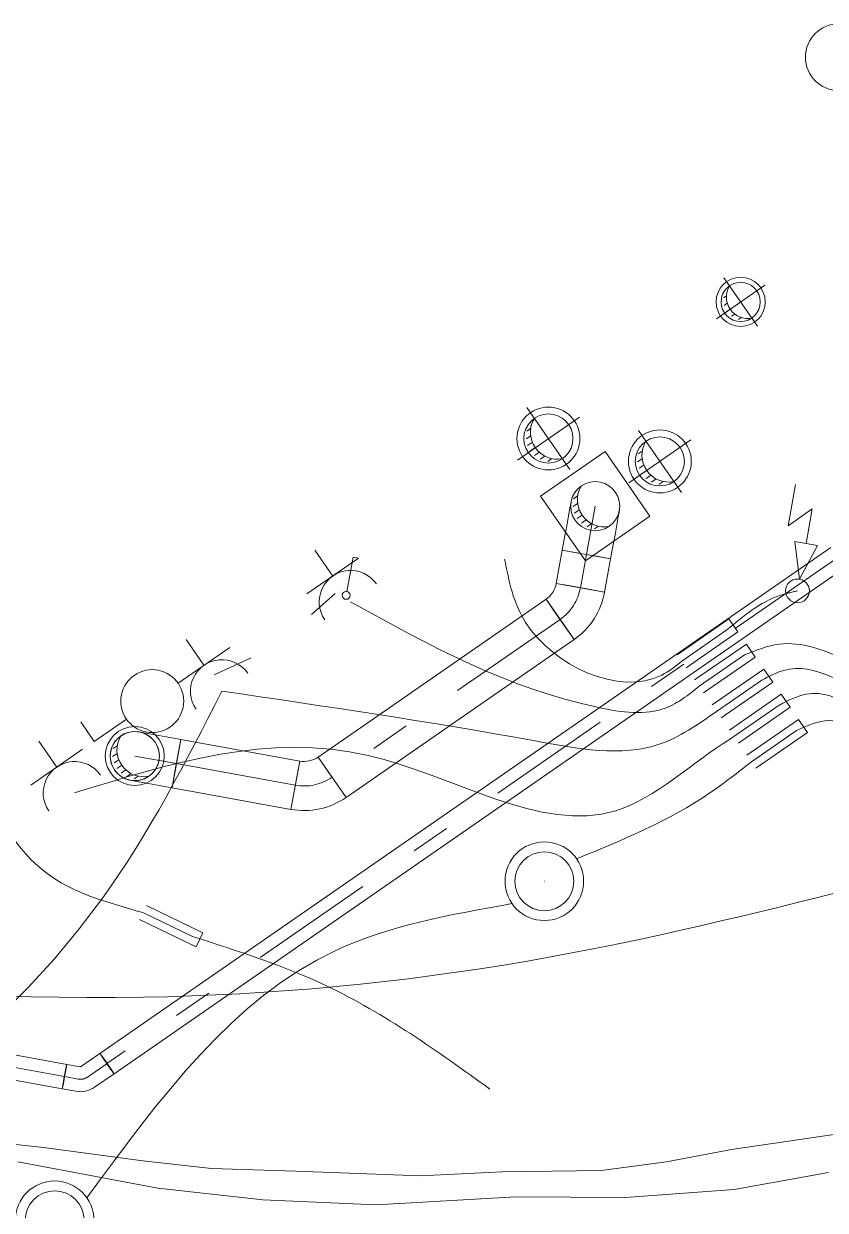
# Model space of a CAD drawing. Header units: metres. Extents: x 2747662.9 to 2747731.3, y 1250221.9 to 1250283.3.
# Drawn here: x 2747678.503 to 2747680.542, y 1250229.775 to 1250232.795 of the extents above; entities that cross this region are included whole.
import ezdxf

# ---------------------------------------------------------------- set-up
doc = ezdxf.new("R2010")
doc.units = ezdxf.units.M
doc.header["$MEASUREMENT"] = 0
for name, pattern in [('EL_Boden', [900, 600, -300]), ('EL_Hohldecke', [1500, 600, -300, 0, -300, 0, -300]), ('STRICHPUNKT2-A0PKHS6Z00', [0.635, 0.3175, -0.15875, 0, -0.15875]), ('STRICHPUNKT2-A0PKHS7900', [0.635, 0.3175, -0.15875, 0, -0.15875]), ('STRICHPUNKT2-A0PKHS8H00', [0.635, 0.3175, -0.15875, 0, -0.15875])]:
    doc.linetypes.add(name, pattern=pattern)
for name, color, linetype in [('___deckendurchbruch', 7, 'Continuous'), ('___elektro', 7, 'Continuous'), ('___lueftung', 7, 'Continuous'), ('___sanitär', 7, 'Continuous')]:
    doc.layers.add(name, color=color, linetype=linetype)

msp = doc.modelspace()

# ---------------------------------------------------------------- linework, layer by layer
at = {"color": 30, "linetype": 'Continuous', "lineweight": 0, "true_color": 0xff8d1c}
for p, q in [((2747680.2969, 1250231.2797), (2747680.1653, 1250231.1886)), ((2747680.3196, 1250231.2468), (2747680.2969, 1250231.2797)), ((2747680.1767, 1250231.1722), (2747680.2918, 1250231.2519)), ((2747680.1881, 1250231.1557), (2747680.3196, 1250231.2468)), ((2747680.2096, 1250231.1247), (2747680.3411, 1250231.2158)), ((2747680.3411, 1250231.2158), (2747680.3639, 1250231.1829)), ((2747680.221, 1250231.1083), (2747680.3361, 1250231.188)), ((2747680.3639, 1250231.1829), (2747680.2324, 1250231.0918)), ((2747680.1767, 1250231.1722), (2747680.1767, 1250231.1722)), ((2747680.2539, 1250231.0608), (2747680.3854, 1250231.1519)), ((2747680.3854, 1250231.1519), (2747680.4082, 1250231.119)), ((2747680.2653, 1250231.0443), (2747680.3804, 1250231.124)), ((2747680.4082, 1250231.119), (2747680.2767, 1250231.0279)), ((2747680.221, 1250231.1083), (2747680.221, 1250231.1083)), ((2747680.2982, 1250230.9968), (2747680.4297, 1250231.088)), ((2747680.4297, 1250231.088), (2747680.4525, 1250231.0551)), ((2747680.3096, 1250230.9804), (2747680.4246, 1250231.0601)), ((2747680.4525, 1250231.0551), (2747680.3209, 1250230.964)), ((2747680.2653, 1250231.0443), (2747680.2653, 1250231.0443)), ((2747680.3424, 1250230.9329), (2747680.474, 1250231.024)), ((2747680.474, 1250231.024), (2747680.4968, 1250230.9911)), ((2747680.3538, 1250230.9165), (2747680.4689, 1250230.9962)), ((2747680.3096, 1250230.9804), (2747680.3096, 1250230.9804)), ((2747680.4968, 1250230.9911), (2747680.3652, 1250230.9)), ((2747680.3538, 1250230.9165), (2747680.3538, 1250230.9165)), ((2747678.9589, 1250230.4809), (2747678.8149, 1250230.5506)), ((2747678.7975, 1250230.5147), (2747678.9414, 1250230.4449)), ((2747678.8062, 1250230.5326), (2747678.9322, 1250230.4716)), ((2747678.8062, 1250230.5326), (2747678.8062, 1250230.5326)), ((2747678.9414, 1250230.4449), (2747678.9589, 1250230.4809))]:
    msp.add_line(p, q, dxfattribs=at)
for points, knots in [([(2747680.1768, 1250231.172), (2747680.1604, 1250231.1591), (2747680.1441, 1250231.1461), (2747680.126, 1250231.1369), (2747680.0176, 1250231.0815), (2747679.8489, 1250231.1618), (2747679.7797, 1250231.2706), (2747679.748, 1250231.3204), (2747679.7372, 1250231.3761), (2747679.7263, 1250231.4318)], [0, 0, 0, 0, 1, 1, 1, 2, 2, 2, 3, 3, 3, 3]), ([(2747681.6185, 1250230.7308), (2747681.5058, 1250230.694), (2747681.3932, 1250230.6572), (2747681.2906, 1250230.6782), (2747681.1876, 1250230.6993), (2747681.0947, 1250230.7788), (2747681.0087, 1250230.8565), (2747680.8736, 1250230.9786), (2747680.7555, 1250231.0966), (2747680.593, 1250231.1751), (2747680.5393, 1250231.201), (2747680.4807, 1250231.2226), (2747680.4247, 1250231.2157), (2747680.3947, 1250231.2119), (2747680.3654, 1250231.1999), (2747680.3361, 1250231.188)], [0, 0, 0, 0, 1, 1, 1, 2, 2, 2, 3, 3, 3, 4, 4, 4, 5, 5, 5, 5]), ([(2747681.637, 1250230.7041), (2747681.5223, 1250230.664), (2747681.4076, 1250230.6239), (2747681.2975, 1250230.639), (2747681.1829, 1250230.6547), (2747681.0733, 1250230.7301), (2747680.9789, 1250230.8061), (2747680.874, 1250230.8904), (2747680.7877, 1250230.9754), (2747680.6716, 1250231.0615), (2747680.5988, 1250231.1155), (2747680.5142, 1250231.17), (2747680.4366, 1250231.1488), (2747680.4176, 1250231.1436), (2747680.399, 1250231.1338), (2747680.3804, 1250231.124)], [0, 0, 0, 0, 1, 1, 1, 2, 2, 2, 3, 3, 3, 4, 4, 4, 5, 5, 5, 5]), ([(2747681.6526, 1250230.6815), (2747681.5108, 1250230.6266), (2747681.3689, 1250230.5717), (2747681.2356, 1250230.5986), (2747681.1258, 1250230.6208), (2747681.0218, 1250230.6985), (2747680.9315, 1250230.7721), (2747680.8591, 1250230.8312), (2747680.7955, 1250230.8877), (2747680.7215, 1250230.9586), (2747680.6526, 1250231.0247), (2747680.5747, 1250231.1034), (2747680.4942, 1250231.0886), (2747680.4713, 1250231.0843), (2747680.4481, 1250231.0725), (2747680.425, 1250231.0607)], [0, 0, 0, 0, 1, 1, 1, 2, 2, 2, 3, 3, 3, 4, 4, 4, 5, 5, 5, 5]), ([(2747681.664, 1250230.6651), (2747681.5146, 1250230.6044), (2747681.3652, 1250230.5438), (2747681.2287, 1250230.555), (2747681.031, 1250230.5712), (2747680.8603, 1250230.7379), (2747680.6923, 1250230.9222), (2747680.6478, 1250230.9711), (2747680.6034, 1250231.0213), (2747680.551, 1250231.0212), (2747680.5249, 1250231.0212), (2747680.4969, 1250231.0087), (2747680.4689, 1250230.9962)], [0, 0, 0, 0, 1, 1, 1, 2, 2, 2, 3, 3, 3, 4, 4, 4, 4]), ([(2747678.9322, 1250230.4716), (2747679.0485, 1250230.4345), (2747679.1649, 1250230.3974), (2747679.274, 1250230.3456), (2747679.4211, 1250230.2759), (2747679.555, 1250230.1795), (2747679.6889, 1250230.0831)], [0, 0, 0, 0, 1, 1, 1, 2, 2, 2, 2])]:
    msp.add_open_spline(points, degree=3, knots=knots, dxfattribs=at)
at = {"color": 30, "linetype": 'EL_Hohldecke', "lineweight": 0, "true_color": 0xff8d1c}
for points, knots in [([(2747680.471, 1250231.3511), (2747680.456, 1250231.3477), (2747680.4409, 1250231.3444), (2747680.4265, 1250231.3395), (2747680.3762, 1250231.3225), (2747680.334, 1250231.2872), (2747680.2918, 1250231.2519)], [0, 0, 0, 0, 1, 1, 1, 2, 2, 2, 2]), ([(2747680.221, 1250231.1083), (2747680.1937, 1250231.0865), (2747680.1664, 1250231.0648), (2747680.1357, 1250231.0531), (2747680.0844, 1250231.0335), (2747680.0238, 1250231.042), (2747679.9655, 1250231.0543), (2747679.7305, 1250231.1037), (2747679.5325, 1250231.2135), (2747679.3345, 1250231.3232)], [0, 0, 0, 0, 1, 1, 1, 2, 2, 2, 3, 3, 3, 3]), ([(2747680.2653, 1250231.0443), (2747680.2181, 1250231.0114), (2747680.1709, 1250230.9784), (2747680.1196, 1250230.9609), (2747680.0232, 1250230.9279), (2747679.9124, 1250230.9495), (2747679.8041, 1250230.9693), (2747679.5272, 1250231.0197), (2747679.2671, 1250231.0579), (2747679.007, 1250231.096)], [0, 0, 0, 0, 1, 1, 1, 2, 2, 2, 3, 3, 3, 3]), ([(2747678.6325, 1250230.8369), (2747678.8791, 1250230.9138), (2747679.1256, 1250230.9907), (2747679.3789, 1250230.9324), (2747679.5961, 1250230.8824), (2747679.8183, 1250230.733), (2747680.0087, 1250230.7918), (2747680.1103, 1250230.8232), (2747680.2028, 1250230.9138), (2747680.3004, 1250230.9747), (2747680.3034, 1250230.9766), (2747680.3065, 1250230.9785), (2747680.3096, 1250230.9804)], [0, 0, 0, 0, 1, 1, 1, 2, 2, 2, 3, 3, 3, 4, 4, 4, 4]), ([(2747680.3538, 1250230.9165), (2747680.3193, 1250230.8891), (2747680.2847, 1250230.8617), (2747680.2484, 1250230.837), (2747680.1446, 1250230.7662), (2747680.027, 1250230.7177), (2747679.9094, 1250230.6692)], [0, 0, 0, 0, 1, 1, 1, 2, 2, 2, 2]), ([(2747678.39, 1250230.8636), (2747678.4379, 1250230.7772), (2747678.4858, 1250230.6908), (2747678.5579, 1250230.6352), (2747678.6262, 1250230.5826), (2747678.7162, 1250230.5576), (2747678.8062, 1250230.5326)], [0, 0, 0, 0, 1, 1, 1, 2, 2, 2, 2]), ([(2747679.745, 1250230.5553), (2747679.5888, 1250230.5275), (2747679.4325, 1250230.4996), (2747679.2967, 1250230.4362), (2747679.0352, 1250230.3141), (2747678.8495, 1250230.0602), (2747678.6638, 1250229.8063)], [0, 0, 0, 0, 1, 1, 1, 2, 2, 2, 2]), ([(2747679.745, 1250230.5553), (2747679.5888, 1250230.5275), (2747679.4325, 1250230.4996), (2747679.2967, 1250230.4362), (2747679.0352, 1250230.3141), (2747678.8495, 1250230.0602), (2747678.6638, 1250229.8063)], [0, 0, 0, 0, 1, 1, 1, 2, 2, 2, 2])]:
    msp.add_open_spline(points, degree=3, knots=knots, dxfattribs=at)
at = {"color": 30, "linetype": 'EL_Boden', "lineweight": 0, "true_color": 0xff8d1c}
for points, knots in [([(2747679.007, 1250231.096), (2747678.9145, 1250230.915), (2747678.822, 1250230.734), (2747678.7035, 1250230.5692), (2747678.3979, 1250230.1438), (2747677.9195, 1250229.826), (2747677.4146, 1250229.6744), (2747677.2001, 1250229.6099), (2747676.9809, 1250229.5755), (2747676.7617, 1250229.541)], [0, 0, 0, 0, 1, 1, 1, 2, 2, 2, 3, 3, 3, 3]), ([(2747681.2757, 1250230.8955), (2747681.178, 1250230.8295), (2747681.0804, 1250230.7636), (2747680.9751, 1250230.7141), (2747680.8479, 1250230.6542), (2747680.7096, 1250230.6183), (2747680.5717, 1250230.5834), (2747680.3096, 1250230.5171), (2747680.0491, 1250230.4549), (2747679.7847, 1250230.4092), (2747679.4627, 1250230.3536), (2747679.1348, 1250230.3225), (2747678.8075, 1250230.3171), (2747678.4253, 1250230.3107), (2747678.044, 1250230.3394), (2747677.6626, 1250230.368)], [0, 0, 0, 0, 1, 1, 1, 2, 2, 2, 3, 3, 3, 4, 4, 4, 5, 5, 5, 5])]:
    msp.add_open_spline(points, degree=3, knots=knots, dxfattribs=at)
at = {"layer": '___deckendurchbruch', "color": 215, "linetype": 'STRICHPUNKT2-A0PKHS6Z00', "lineweight": 0, "true_color": 0xa44f91}
for p, q in [((2747680.3694, 1250232.0248), (2747680.2839, 1250232.1481)), ((2747680.265, 1250232.0438), (2747680.3883, 1250232.1292)), ((2747679.8922, 1250231.66), (2747679.7828, 1250231.8178)), ((2747679.7586, 1250231.6842), (2747679.9164, 1250231.7936)), ((2747680.1758, 1250231.6018), (2747680.0665, 1250231.7596)), ((2747680.0422, 1250231.626), (2747680.2001, 1250231.7354))]:
    msp.add_line(p, q, dxfattribs=at)
at = {"layer": '___deckendurchbruch', "color": 215, "linetype": 'Continuous', "lineweight": 0, "true_color": 0xa44f91}
for centre, radius in [((2747680.3266, 1250232.0865), 0.0625), ((2747679.8375, 1250231.7389), 0.08), ((2747680.1211, 1250231.6807), 0.08)]:
    msp.add_circle(centre, radius, dxfattribs=at)
at = {"layer": '___elektro', "color": 30, "linetype": 'Continuous', "lineweight": 0, "true_color": 0xff8d1c}
for p, q in [((2747680.5279, 1250232.7794), (2747680.5279, 1250232.7794)), ((2747680.5064, 1250232.6611), (2747680.5065, 1250232.6611)), ((2747680.4473, 1250231.5171), (2747680.4662, 1250231.6215)), ((2747680.5089, 1250231.5598), (2747680.4473, 1250231.5171)), ((2747680.4929, 1250231.4717), (2747680.5089, 1250231.5598)), ((2747680.5218, 1250231.4665), (2747680.4641, 1250231.477)), ((2747680.4765, 1250231.3809), (2747680.4641, 1250231.477)), ((2747679.2434, 1250231.4547), (2747679.2435, 1250231.4548)), ((2747679.2434, 1250231.4547), (2747679.2435, 1250231.4548)), ((2747679.2434, 1250231.4547), (2747679.2435, 1250231.4548)), ((2747679.2434, 1250231.4547), (2747679.2435, 1250231.4548)), ((2747679.289, 1250231.389), (2747679.2434, 1250231.4547)), ((2747680.4765, 1250231.3809), (2747680.5218, 1250231.4665)), ((2747679.3548, 1250231.4345), (2747679.2232, 1250231.3434)), ((2747679.3249, 1250231.3495), (2747679.3408, 1250231.4371)), ((2747679.3408, 1250231.4371), (2747679.3548, 1250231.4345)), ((2747679.2953, 1250231.3447), (2747679.2353, 1250231.2909)), ((2747680.471, 1250231.3511), (2747680.4711, 1250231.3511)), ((2747678.8957, 1250231.1162), (2747679.0272, 1250231.2073)), ((2747678.9159, 1250231.2275), (2747678.9159, 1250231.2276)), ((2747678.9159, 1250231.2275), (2747678.9159, 1250231.2276)), ((2747678.9614, 1250231.1618), (2747678.9159, 1250231.2275)), ((2747679.0817, 1250231.1812), (2747678.9875, 1250231.1373)), ((2747678.9614, 1250231.1618), (2747678.9615, 1250231.1618)), ((2747678.7843, 1250231.1364), (2747678.7844, 1250231.1364)), ((2747678.8957, 1250231.1162), (2747678.8957, 1250231.1162)), ((2747678.7641, 1250231.0251), (2747678.6819, 1250230.9682)), ((2747678.7641, 1250231.0251), (2747678.7642, 1250231.0251)), ((2747678.6819, 1250230.9682), (2747678.6478, 1250231.0175)), ((2747678.8755, 1250231.0049), (2747678.8755, 1250231.0049)), ((2747678.5869, 1250230.9027), (2747678.5414, 1250230.9685)), ((2747678.5414, 1250230.9685), (2747678.5414, 1250230.9685)), ((2747678.5414, 1250230.9685), (2747678.5414, 1250230.9685)), ((2747678.6527, 1250230.9482), (2747678.5212, 1250230.8571)), ((2747679.7703, 1250230.6945), (2747679.7703, 1250230.6945)), ((2747679.9094, 1250230.6692), (2747679.9095, 1250230.6692)), ((2747679.9094, 1250230.6692), (2747679.9095, 1250230.6692)), ((2747679.8272, 1250230.6123), (2747679.8273, 1250230.6123)), ((2747679.745, 1250230.5553), (2747679.7451, 1250230.5553)), ((2747679.8842, 1250230.53), (2747679.8842, 1250230.5301)), ((2747678.5246, 1250229.8316), (2747678.5247, 1250229.8316)), ((2747678.6638, 1250229.8063), (2747678.6638, 1250229.8064)), ((2747678.6638, 1250229.8063), (2747678.6638, 1250229.8064))]:
    msp.add_line(p, q, dxfattribs=at)
for centre, radius in [((2747680.5763, 1250232.7095), 0.085), ((2747680.471, 1250231.3511), 0.0303), ((2747679.3232, 1250231.3397), 0.01), ((2747678.8299, 1250231.0707), 0.08), ((2747679.8272, 1250230.6123), 0.1), ((2747679.8272, 1250230.6123), 0.075), ((2747678.5816, 1250229.7494), 0.1), ((2747678.5816, 1250229.7494), 0.075)]:
    msp.add_circle(centre, radius, dxfattribs=at)
for centre in [(2747679.3345, 1250231.3232), (2747679.007, 1250231.096), (2747678.6325, 1250230.8369)]:
    msp.add_arc(centre, 0.08, 34.7099, 214.7099, dxfattribs=at)
at = {"layer": '___lueftung', "color": 152, "linetype": 'Continuous', "lineweight": 0, "true_color": 0x0365dd}
for p, q in [((2747680.2832, 1250232.0969), (2747680.2903, 1250232.1018)), ((2747680.2846, 1250232.0776), (2747680.2926, 1250232.0831)), ((2747680.3266, 1250232.0865), (2747680.3267, 1250232.0865)), ((2747680.2917, 1250232.0623), (2747680.2999, 1250232.068)), ((2747680.3036, 1250232.0502), (2747680.3116, 1250232.0557)), ((2747680.3212, 1250232.0421), (2747680.3282, 1250232.047)), ((2747679.7826, 1250231.7579), (2747679.7927, 1250231.7649)), ((2747679.781, 1250231.7378), (2747679.7925, 1250231.7458)), ((2747679.7846, 1250231.7213), (2747679.7967, 1250231.7297)), ((2747679.8375, 1250231.7389), (2747679.8376, 1250231.7389)), ((2747679.7919, 1250231.7073), (2747679.8041, 1250231.7158)), ((2747679.8024, 1250231.6956), (2747679.8145, 1250231.704)), ((2747679.8166, 1250231.6864), (2747679.8281, 1250231.6944)), ((2747679.8176, 1250231.5921), (2747679.982, 1250231.706)), ((2747679.982, 1250231.706), (2747679.8176, 1250231.5921)), ((2747679.836, 1250231.6808), (2747679.8461, 1250231.6878)), ((2747679.982, 1250231.706), (2747680.0959, 1250231.5415)), ((2747679.982, 1250231.706), (2747680.0959, 1250231.5415)), ((2747679.982, 1250231.706), (2747679.982, 1250231.706)), ((2747680.0662, 1250231.6997), (2747680.0763, 1250231.7067)), ((2747680.0646, 1250231.6796), (2747680.0762, 1250231.6875)), ((2747680.0683, 1250231.6631), (2747680.0803, 1250231.6714)), ((2747680.1211, 1250231.6807), (2747680.1212, 1250231.6807)), ((2747680.0755, 1250231.6491), (2747680.0877, 1250231.6576)), ((2747680.0861, 1250231.6374), (2747680.0981, 1250231.6457)), ((2747680.1002, 1250231.6282), (2747680.1117, 1250231.6362)), ((2747680.1196, 1250231.6226), (2747680.1297, 1250231.6296)), ((2747679.8176, 1250231.5921), (2747679.9315, 1250231.4277)), ((2747679.8176, 1250231.5921), (2747679.9315, 1250231.4277)), ((2747679.8176, 1250231.5921), (2747679.8176, 1250231.5921)), ((2747679.8922, 1250231.5615), (2747679.8945, 1250231.5738)), ((2747679.8945, 1250231.5738), (2747679.8952, 1250231.578)), ((2747679.9002, 1250231.5657), (2747679.9117, 1250231.5737)), ((2747679.9018, 1250231.5858), (2747679.9119, 1250231.5928)), ((2747679.8841, 1250231.5165), (2747679.8887, 1250231.5419)), ((2747679.8887, 1250231.5419), (2747679.8922, 1250231.5615)), ((2747679.9039, 1250231.5492), (2747679.9159, 1250231.5575)), ((2747679.9111, 1250231.5352), (2747679.9233, 1250231.5437)), ((2747679.9315, 1250231.4277), (2747680.0959, 1250231.5415)), ((2747680.0959, 1250231.5415), (2747679.9315, 1250231.4277)), ((2747680.0117, 1250231.5196), (2747680.0152, 1250231.5392)), ((2747680.0152, 1250231.5392), (2747680.0175, 1250231.5514)), ((2747680.0175, 1250231.5514), (2747680.0182, 1250231.5556)), ((2747680.0959, 1250231.5415), (2747680.0959, 1250231.5416)), ((2747679.8787, 1250231.4868), (2747679.8841, 1250231.5165)), ((2747679.9217, 1250231.5235), (2747679.9337, 1250231.5319)), ((2747679.9358, 1250231.5143), (2747679.9473, 1250231.5223)), ((2747679.9552, 1250231.5087), (2747679.9653, 1250231.5157)), ((2747680.0071, 1250231.4941), (2747680.0117, 1250231.5196)), ((2747679.8729, 1250231.455), (2747679.8787, 1250231.4868)), ((2747680.0017, 1250231.4645), (2747680.0071, 1250231.4941)), ((2747679.8729, 1250231.455), (2747679.8575, 1250231.3702)), ((2747679.8729, 1250231.455), (2747679.9959, 1250231.4326)), ((2747679.9089, 1250231.4484), (2747679.8729, 1250231.455)), ((2747679.9599, 1250231.4392), (2747679.9089, 1250231.4484)), ((2747679.9959, 1250231.4326), (2747680.0017, 1250231.4645)), ((2747679.9315, 1250231.4277), (2747679.9315, 1250231.4277)), ((2747679.9959, 1250231.4326), (2747679.9599, 1250231.4392)), ((2747679.9805, 1250231.3478), (2747679.9959, 1250231.4326)), ((2747679.8935, 1250231.3636), (2747679.8575, 1250231.3702)), ((2747679.9805, 1250231.3478), (2747679.8575, 1250231.3702)), ((2747679.9445, 1250231.3544), (2747679.8935, 1250231.3636)), ((2747679.8316, 1250231.33), (2747679.2517, 1250230.9283)), ((2747679.9028, 1250231.2272), (2747679.8316, 1250231.33)), ((2747679.8316, 1250231.33), (2747679.8524, 1250231.2999)), ((2747679.9805, 1250231.3478), (2747679.9445, 1250231.3544)), ((2747679.8524, 1250231.2999), (2747679.8819, 1250231.2573)), ((2747679.8819, 1250231.2573), (2747679.9028, 1250231.2272)), ((2747679.3229, 1250230.8255), (2747679.9028, 1250231.2272)), ((2747678.7905, 1250230.9934), (2747678.9025, 1250230.9731)), ((2747678.7305, 1250230.9604), (2747678.7358, 1250230.9686)), ((2747678.7358, 1250230.9686), (2747678.7305, 1250230.9604)), ((2747678.7358, 1250230.9686), (2747678.7423, 1250230.9759)), ((2747678.7423, 1250230.9759), (2747678.7358, 1250230.9686)), ((2747678.7423, 1250230.9759), (2747678.7499, 1250230.9821)), ((2747678.7499, 1250230.9821), (2747678.7423, 1250230.9759)), ((2747678.7499, 1250230.9821), (2747678.7584, 1250230.9871)), ((2747678.7584, 1250230.9871), (2747678.7499, 1250230.9821)), ((2747678.7584, 1250230.9871), (2747678.7676, 1250230.9906)), ((2747678.7676, 1250230.9906), (2747678.7584, 1250230.9871)), ((2747678.7676, 1250230.9906), (2747678.7771, 1250230.9927)), ((2747678.7771, 1250230.9927), (2747678.7676, 1250230.9906)), ((2747678.7771, 1250230.9927), (2747678.7869, 1250230.9932)), ((2747678.7869, 1250230.9932), (2747678.7771, 1250230.9927)), ((2747678.7869, 1250230.9932), (2747678.7967, 1250230.9923)), ((2747678.7967, 1250230.9923), (2747678.7869, 1250230.9932)), ((2747678.7967, 1250230.9923), (2747678.8062, 1250230.9898)), ((2747678.8062, 1250230.9898), (2747678.7967, 1250230.9923)), ((2747678.8062, 1250230.9898), (2747678.8152, 1250230.9858)), ((2747678.8152, 1250230.9858), (2747678.8062, 1250230.9898)), ((2747678.8152, 1250230.9858), (2747678.8234, 1250230.9805)), ((2747678.8234, 1250230.9805), (2747678.8152, 1250230.9858)), ((2747678.8234, 1250230.9805), (2747678.8307, 1250230.9739)), ((2747678.8307, 1250230.9739), (2747678.8234, 1250230.9805)), ((2747678.8307, 1250230.9739), (2747678.8369, 1250230.9663)), ((2747678.8369, 1250230.9663), (2747678.8307, 1250230.9739)), ((2747678.8369, 1250230.9663), (2747678.8418, 1250230.9579)), ((2747678.8418, 1250230.9579), (2747678.8369, 1250230.9663)), ((2747678.8801, 1250230.8501), (2747678.9025, 1250230.9731)), ((2747678.9025, 1250230.9731), (2747678.8959, 1250230.937)), ((2747679.2049, 1250230.9181), (2747678.9025, 1250230.9731)), ((2747678.723, 1250230.9322), (2747678.724, 1250230.9419)), ((2747678.724, 1250230.9419), (2747678.723, 1250230.9322)), ((2747678.724, 1250230.9419), (2747678.7265, 1250230.9514)), ((2747678.7265, 1250230.9514), (2747678.724, 1250230.9419)), ((2747678.7265, 1250230.9514), (2747678.7305, 1250230.9604)), ((2747678.7305, 1250230.9604), (2747678.7265, 1250230.9514)), ((2747678.729, 1250230.9296), (2747678.7406, 1250230.9376)), ((2747678.7306, 1250230.9498), (2747678.7407, 1250230.9567)), ((2747678.8418, 1250230.9579), (2747678.8454, 1250230.9487)), ((2747678.8454, 1250230.9487), (2747678.8418, 1250230.9579)), ((2747678.8454, 1250230.9487), (2747678.8475, 1250230.9391)), ((2747678.8475, 1250230.9391), (2747678.8454, 1250230.9487)), ((2747678.8475, 1250230.9391), (2747678.848, 1250230.9294)), ((2747678.848, 1250230.9294), (2747678.8475, 1250230.9391)), ((2747678.8959, 1250230.937), (2747678.8867, 1250230.8861)), ((2747678.7236, 1250230.9224), (2747678.723, 1250230.9322)), ((2747678.723, 1250230.9322), (2747678.7236, 1250230.9224)), ((2747678.7257, 1250230.9128), (2747678.7236, 1250230.9224)), ((2747678.7236, 1250230.9224), (2747678.7257, 1250230.9128)), ((2747678.7292, 1250230.9036), (2747678.7257, 1250230.9128)), ((2747678.7257, 1250230.9128), (2747678.7292, 1250230.9036)), ((2747678.7342, 1250230.8952), (2747678.7292, 1250230.9036)), ((2747678.7292, 1250230.9036), (2747678.7342, 1250230.8952)), ((2747678.7327, 1250230.9132), (2747678.7447, 1250230.9215)), ((2747678.7399, 1250230.8992), (2747678.7521, 1250230.9076)), ((2747678.7855, 1250230.9308), (2747678.7856, 1250230.9308)), ((2747678.7855, 1250230.9308), (2747678.7856, 1250230.9308)), ((2747678.8445, 1250230.9101), (2747678.8406, 1250230.9011)), ((2747678.8406, 1250230.9011), (2747678.8445, 1250230.9101)), ((2747678.847, 1250230.9196), (2747678.8445, 1250230.9101)), ((2747678.8445, 1250230.9101), (2747678.847, 1250230.9196)), ((2747678.848, 1250230.9294), (2747678.847, 1250230.9196)), ((2747678.847, 1250230.9196), (2747678.848, 1250230.9294)), ((2747679.1826, 1250230.7951), (2747679.2049, 1250230.9181)), ((2747679.2049, 1250230.9181), (2747679.1984, 1250230.8821)), ((2747679.3229, 1250230.8255), (2747679.2517, 1250230.9283)), ((2747679.2517, 1250230.9283), (2747679.2725, 1250230.8982)), ((2747678.7404, 1250230.8876), (2747678.7342, 1250230.8952)), ((2747678.7342, 1250230.8952), (2747678.7404, 1250230.8876)), ((2747678.7477, 1250230.881), (2747678.7404, 1250230.8876)), ((2747678.7404, 1250230.8876), (2747678.7477, 1250230.881)), ((2747678.7559, 1250230.8757), (2747678.7477, 1250230.881)), ((2747678.7477, 1250230.881), (2747678.7559, 1250230.8757)), ((2747678.7505, 1250230.8875), (2747678.7625, 1250230.8958)), ((2747678.7649, 1250230.8718), (2747678.7559, 1250230.8757)), ((2747678.7559, 1250230.8757), (2747678.7649, 1250230.8718)), ((2747678.7646, 1250230.8783), (2747678.7761, 1250230.8862)), ((2747678.784, 1250230.8727), (2747678.7941, 1250230.8797)), ((2747678.8126, 1250230.8744), (2747678.8035, 1250230.8709)), ((2747678.8035, 1250230.8709), (2747678.8126, 1250230.8744)), ((2747678.8211, 1250230.8794), (2747678.8126, 1250230.8744)), ((2747678.8126, 1250230.8744), (2747678.8211, 1250230.8794)), ((2747678.8287, 1250230.8856), (2747678.8211, 1250230.8794)), ((2747678.8211, 1250230.8794), (2747678.8287, 1250230.8856)), ((2747678.8353, 1250230.8929), (2747678.8287, 1250230.8856)), ((2747678.8287, 1250230.8856), (2747678.8353, 1250230.8929)), ((2747678.8406, 1250230.9011), (2747678.8353, 1250230.8929)), ((2747678.8353, 1250230.8929), (2747678.8406, 1250230.9011)), ((2747678.8867, 1250230.8861), (2747678.8801, 1250230.8501)), ((2747679.1984, 1250230.8821), (2747679.1891, 1250230.8312)), ((2747679.2725, 1250230.8982), (2747679.302, 1250230.8556)), ((2747678.7744, 1250230.8693), (2747678.7649, 1250230.8718)), ((2747678.7649, 1250230.8718), (2747678.7744, 1250230.8693)), ((2747678.7682, 1250230.8704), (2747678.8801, 1250230.8501)), ((2747678.7841, 1250230.8683), (2747678.7744, 1250230.8693)), ((2747678.7744, 1250230.8693), (2747678.7841, 1250230.8683)), ((2747678.7939, 1250230.8688), (2747678.7841, 1250230.8683)), ((2747678.7841, 1250230.8683), (2747678.7939, 1250230.8688)), ((2747678.8035, 1250230.8709), (2747678.7939, 1250230.8688)), ((2747678.7939, 1250230.8688), (2747678.8035, 1250230.8709)), ((2747678.8801, 1250230.8501), (2747679.1826, 1250230.7951)), ((2747679.302, 1250230.8556), (2747679.3229, 1250230.8255)), ((2747679.1891, 1250230.8312), (2747679.1826, 1250230.7951))]:
    msp.add_line(p, q, dxfattribs=at)
at = {"layer": '___lueftung', "color": 152, "linetype": 'STRICHPUNKT2-A0PKHS8H00', "lineweight": 0, "true_color": 0x0365dd}
for p, q in [((2747679.9344, 1250231.4438), (2747679.9567, 1250231.5668)), ((2747679.919, 1250231.359), (2747679.9344, 1250231.4438)), ((2747679.8672, 1250231.2786), (2747679.2873, 1250230.8769)), ((2747678.8913, 1250230.9116), (2747678.7855, 1250230.9308)), ((2747679.1938, 1250230.8566), (2747678.8913, 1250230.9116))]:
    msp.add_line(p, q, dxfattribs=at)
at = {"layer": '___lueftung', "color": 152, "linetype": 'Continuous', "lineweight": 0, "true_color": 0x0365dd}
for centre, radius in [((2747680.3266, 1250232.0865), 0.05), ((2747679.8375, 1250231.7389), 0.0625), ((2747680.1211, 1250231.6807), 0.0625), ((2747679.9567, 1250231.5668), 0.0625), ((2747678.7855, 1250230.9308), 0.075), ((2747678.7855, 1250230.9308), 0.075), ((2747678.7855, 1250230.9308), 0.0625), ((2747678.7855, 1250230.9308), 0.0625)]:
    msp.add_circle(centre, radius, dxfattribs=at)
for centre, radius, start, end in [((2747680.3449, 1250232.0991), 0.0547, 148.6622, 280.7576), ((2747680.3449, 1250232.0991), 0.0547, 148.6622, 280.7576), ((2747679.8603, 1250231.7547), 0.0684, 148.6622, 280.7576), ((2747679.8603, 1250231.7547), 0.0684, 148.6622, 280.7576), ((2747680.144, 1250231.6965), 0.0684, 148.6622, 280.7576), ((2747680.144, 1250231.6965), 0.0684, 148.6622, 280.7576), ((2747679.9796, 1250231.5826), 0.0684, 148.6622, 280.7576), ((2747679.796, 1250231.3813), 0.0625, 304.7099, 349.7099), ((2747679.796, 1250231.3813), 0.1875, 304.7099, 349.7099), ((2747678.8084, 1250230.9466), 0.0684, 148.6622, 280.7576), ((2747678.8084, 1250230.9466), 0.0684, 148.6622, 280.7576), ((2747678.8084, 1250230.9466), 0.0684, 148.6622, 280.7576), ((2747679.2161, 1250230.9796), 0.0625, 259.7099, 304.7099), ((2747679.2161, 1250230.9796), 0.1875, 259.7099, 304.7099)]:
    msp.add_arc(centre, radius, start, end, dxfattribs=at)
at = {"layer": '___lueftung', "color": 152, "linetype": 'STRICHPUNKT2-A0PKHS8H00', "lineweight": 0, "true_color": 0x0365dd}
for centre, start, end in [((2747679.796, 1250231.3813), 304.7099, 349.7099), ((2747679.2161, 1250230.9796), 259.7099, 304.7099)]:
    msp.add_arc(centre, 0.125, start, end, dxfattribs=at)
at = {"layer": '___sanitär', "color": 106, "linetype": 'Continuous', "lineweight": 0, "true_color": 0x008a1e}
for p, q in [((2747680.5559, 1250231.4618), (2747678.6968, 1250230.1741)), ((2747680.5917, 1250231.41), (2747678.7327, 1250230.1223)), ((2747678.6122, 1250230.146), (2747677.6815, 1250230.315)), ((2747678.601, 1250230.084), (2747677.6702, 1250230.253)), ((2747678.6968, 1250230.1741), (2747678.6471, 1250230.1397)), ((2747678.6471, 1250230.1397), (2747678.6122, 1250230.146)), ((2747678.7327, 1250230.1223), (2747678.683, 1250230.0879)), ((2747678.6359, 1250230.0777), (2747678.6009, 1250230.084))]:
    msp.add_line(p, q, dxfattribs=at)
at = {"layer": '___sanitär', "color": 106, "linetype": 'STRICHPUNKT2-A0PKHS7900', "lineweight": 0, "true_color": 0x008a1e}
for p, q in [((2747680.5738, 1250231.4359), (2747678.7147, 1250230.1482)), ((2747678.6066, 1250230.115), (2747677.6758, 1250230.284)), ((2747678.7148, 1250230.1482), (2747678.665, 1250230.1138)), ((2747678.6415, 1250230.1087), (2747678.6066, 1250230.115))]:
    msp.add_line(p, q, dxfattribs=at)
at = {"layer": '___sanitär', "color": 106, "linetype": 'Continuous', "lineweight": 0, "true_color": 0x008a1e, "flags": 128}
for points in [[(2747678.2729, 1250229.9649), (2747678.5529, 1250229.9344), (2747678.8057, 1250229.9005), (2747678.9807, 1250229.8811), (2747679.1951, 1250229.874), (2747679.5112, 1250229.8625), (2747679.7199, 1250229.8724), (2747679.9716, 1250229.8762), (2747680.1376, 1250229.8979), (2747680.3029, 1250229.9292), (2747680.6044, 1250229.9734)], [(2747678.4883, 1250229.8978), (2747678.8437, 1250229.8314), (2747679.111, 1250229.8011), (2747679.3997, 1250229.7891), (2747679.7549, 1250229.8094), (2747680.0334, 1250229.8074), (2747680.3098, 1250229.8279), (2747680.55, 1250229.8712)]]:
    msp.add_lwpolyline(points, dxfattribs=at)
at = {"layer": '___sanitär', "color": 106, "linetype": 'Continuous', "lineweight": 0, "true_color": 0x008a1e}
msp.add_arc((2747678.6471, 1250230.1397), 0.063, 259.7126, 304.7072, dxfattribs=at)
at = {"layer": '___sanitär', "color": 106, "linetype": 'STRICHPUNKT2-A0PKHS7900', "lineweight": 0, "true_color": 0x008a1e}
msp.add_arc((2747678.6471, 1250230.1397), 0.0315, 259.7126, 304.7072, dxfattribs=at)
at = {"layer": '___sanitär', "color": 106, "linetype": 'Continuous', "lineweight": 0, "true_color": 0x008a1e}
for centre, major_axis in [((2747678.7148, 1250230.1482), (-0.0179, 0.0259)), ((2747678.7147, 1250230.1482), (-0.0179, 0.0259)), ((2747678.6066, 1250230.115), (0.0056, 0.031)), ((2747678.6066, 1250230.115), (0.0056, 0.031))]:
    msp.add_ellipse(centre, major_axis=major_axis, ratio=0.014998, dxfattribs=at)

doc.saveas('drawing.dxf')
